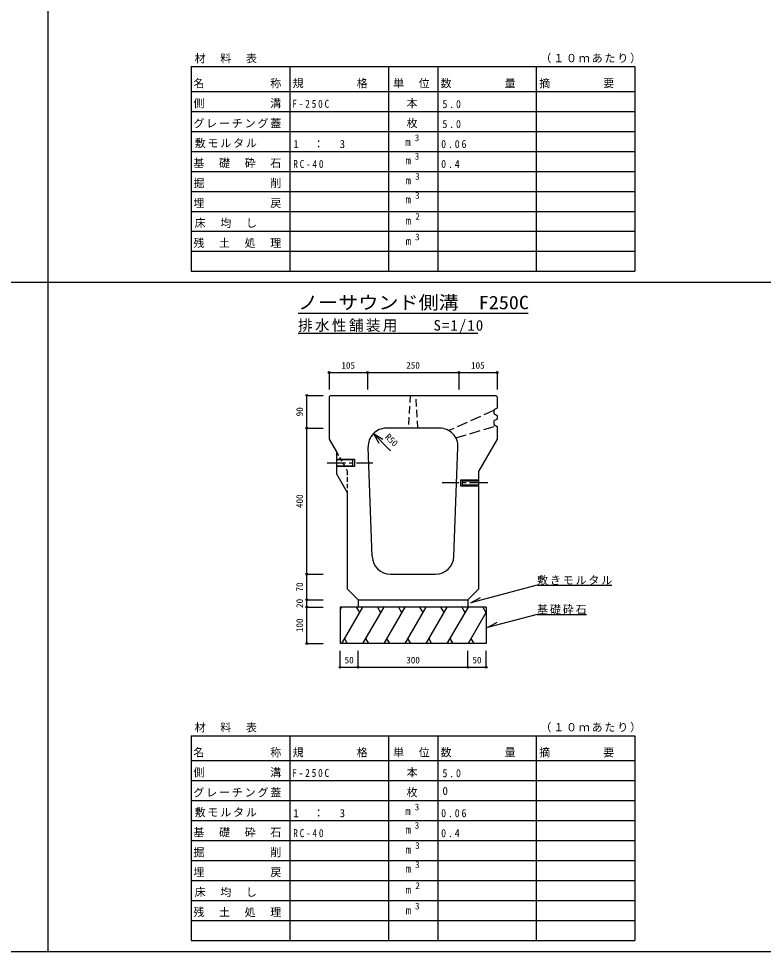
# Model space of a CAD drawing. Units: millimetres at full size, sheet at 1:10. Extents: x -5543 to 2457, y -2748 to 2952.
# Drawn here: x -1623 to 417, y -2748 to -193 of the extents above; entities that cross this region are included whole.
import ezdxf
from ezdxf.enums import TextEntityAlignment as Align

# ---------------------------------------------------------------- set-up
doc = ezdxf.new("R2010")
doc.units = ezdxf.units.MM
doc.header["$LTSCALE"] = 10
doc.header["$PDMODE"] = 32
doc.header["$PDSIZE"] = 5
for name, pattern in [('CHAIN1', [8, 5, -1, 1, -1]), ('DASHED1', [1.8, 1.2, -0.6]), ('DASHED2', [3, 2, -1]), ('DASHED3', [4, 3, -1]), ('DOUBLE_CHAIN2', [12.8, 9, -1, 0.6, -0.6, 0.6, -1])]:
    doc.linetypes.add(name, pattern=pattern)
doc.layers.add('0-0_通り芯', color=7, linetype='Continuous')
doc.styles.add('ＭＳ ゴシック', font='')
doc.styles.get('ＭＳ ゴシック').set_extended_font_data('MS Gothic')

msp = doc.modelspace()

# ---------------------------------------------------------------- linework, layer by layer
at = {"layer": '0-0_通り芯', "color": 2}
for p, q in [((-1542.58, 2951.85), (-1542.58, -2748.15)), ((-5542.58, -2748.15), (2457.42, -2748.15))]:
    msp.add_line(p, q, dxfattribs=at)
at = {"layer": '0-0_通り芯'}
for p, q in [((-1150.08, -323.94), (64.92, -323.94)), ((-1150.08, -323.94), (-1150.08, -447.06)), ((-880.08, -323.94), (-880.08, -447.06)), ((-610.08, -323.94), (-610.08, -447.06)), ((-475.08, -323.94), (-475.08, -447.06)), ((-205.08, -323.94), (-205.08, -447.06)), ((64.92, -323.94), (64.92, -447.06)), ((-1150.08, -392.34), (64.92, -392.34)), ((-1150.08, -447.06), (64.92, -447.06)), ((-1150.08, -447.06), (-1150.08, -884.82)), ((-880.08, -447.06), (-880.08, -884.82)), ((-610.08, -447.06), (-610.08, -884.82)), ((-475.08, -447.06), (-475.08, -884.82)), ((-205.08, -447.06), (-205.08, -884.82)), ((64.92, -447.06), (64.92, -884.82)), ((-1150.08, -501.78), (64.92, -501.78)), ((-1150.08, -556.5), (64.92, -556.5)), ((-1150.08, -611.22), (64.92, -611.22)), ((-1150.08, -665.94), (64.92, -665.94)), ((-1150.08, -720.66), (64.92, -720.66)), ((-1150.08, -775.38), (64.92, -775.38)), ((-1150.08, -830.1), (64.92, -830.1)), ((-1150.08, -884.82), (64.92, -884.82)), ((-1064.58, -884.82), (-155.58, -884.82)), ((-857.58, -999.82), (-227.58, -999.82)), ((-857.58, -1054.82), (-365.08, -1054.82)), ((-202.81, -1745.04), (-384.32, -1793.68)), ((-202.81, -1745.04), (2.19, -1745.04)), ((-692.58, -1784.82), (-692.58, -1804.82)), ((-392.58, -1784.82), (-392.58, -1804.82)), ((-384.32, -1793.68), (-358.34, -1778.68)), ((-742.58, -1804.82), (-742.58, -1904.82)), ((-342.58, -1804.82), (-742.58, -1804.82)), ((-738.53, -1804.82), (-742.58, -1811.83)), ((-680.8, -1804.82), (-738.53, -1904.82)), ((-698.1, -1804.82), (-689.45, -1819.8)), ((-623.06, -1804.82), (-680.8, -1904.82)), ((-640.37, -1804.82), (-631.71, -1819.8)), ((-565.33, -1804.82), (-623.06, -1904.82)), ((-582.63, -1804.82), (-573.98, -1819.8)), ((-507.59, -1804.82), (-565.33, -1904.82)), ((-524.9, -1804.82), (-516.24, -1819.8)), ((-449.86, -1804.82), (-507.59, -1904.82)), ((-467.16, -1804.82), (-458.51, -1819.8)), ((-392.12, -1804.82), (-449.86, -1904.82)), ((-409.43, -1804.82), (-400.77, -1819.8)), ((-351.69, -1804.82), (-343.04, -1819.8)), ((-342.58, -1804.82), (-342.58, -1904.82)), ((-342.58, -1819.01), (-392.12, -1904.82)), ((-202.81, -1824.85), (-67.81, -1824.85)), ((-342.58, -1904.82), (-742.58, -1904.82)), ((-730.61, -1891.1), (-722.69, -1904.82)), ((-672.88, -1891.1), (-664.96, -1904.82)), ((-615.14, -1891.1), (-607.22, -1904.82)), ((-557.41, -1891.1), (-549.49, -1904.82)), ((-499.67, -1891.1), (-491.75, -1904.82)), ((-441.94, -1891.1), (-434.02, -1904.82)), ((-384.2, -1891.1), (-376.28, -1904.82)), ((-1150.08, -2157.27), (64.92, -2157.27)), ((-1150.08, -2157.27), (-1150.08, -2280.39)), ((-880.08, -2157.27), (-880.08, -2280.39)), ((-610.08, -2157.27), (-610.08, -2280.39)), ((-475.08, -2157.27), (-475.08, -2280.39)), ((-205.08, -2157.27), (-205.08, -2280.39)), ((64.92, -2157.27), (64.92, -2280.39)), ((-1150.08, -2225.67), (64.92, -2225.67)), ((-1150.08, -2280.39), (64.92, -2280.39)), ((-1150.08, -2280.39), (-1150.08, -2718.15)), ((-880.08, -2280.39), (-880.08, -2718.15)), ((-610.08, -2280.39), (-610.08, -2718.15)), ((-475.08, -2280.39), (-475.08, -2718.15)), ((-205.08, -2280.39), (-205.08, -2718.15)), ((64.92, -2280.39), (64.92, -2718.15)), ((-1150.08, -2335.11), (64.92, -2335.11)), ((-1150.08, -2389.83), (64.92, -2389.83)), ((-1150.08, -2444.55), (64.92, -2444.55)), ((-1150.08, -2499.27), (64.92, -2499.27)), ((-1150.08, -2553.99), (64.92, -2553.99)), ((-1150.08, -2608.71), (64.92, -2608.71)), ((-1150.08, -2663.43), (64.92, -2663.43)), ((-1150.08, -2718.15), (64.92, -2718.15)), ((-1064.58, -2718.15), (-155.58, -2718.15))]:
    msp.add_line(p, q, dxfattribs=at)
at = {"layer": '0-0_通り芯', "color": 4, "linetype": 'DOUBLE_CHAIN2'}
msp.add_line((-5542.58, -914.82), (2457.42, -914.82), dxfattribs=at)
at = {"layer": '0-0_通り芯', "color": 4}
for p, q in [((-5542.58, -914.82), (2457.42, -914.82)), ((-772.58, -1162.3), (-667.58, -1162.3)), ((-772.58, -1162.3), (-772.58, -1208.81)), ((-667.58, -1162.3), (-667.58, -1208.81)), ((-667.58, -1162.3), (-417.58, -1162.3)), ((-417.58, -1162.3), (-417.58, -1208.81)), ((-417.58, -1162.3), (-312.58, -1162.3)), ((-312.58, -1162.3), (-312.58, -1208.81)), ((-833.58, -1314.82), (-833.58, -1224.82)), ((-833.58, -1224.82), (-788.58, -1224.82)), ((-833.58, -1714.82), (-833.58, -1314.82)), ((-833.58, -1314.82), (-788.58, -1314.82)), ((-651.03, -1329.46), (-625.05, -1344.46)), ((-651.03, -1329.46), (-636.03, -1355.44)), ((-604.02, -1376.47), (-651.03, -1329.46)), ((-833.58, -1784.82), (-833.58, -1714.82)), ((-833.58, -1714.82), (-788.58, -1714.82)), ((-833.58, -1804.82), (-833.58, -1784.82)), ((-833.58, -1784.82), (-788.58, -1784.82)), ((-833.58, -1904.82), (-833.58, -1804.82)), ((-833.58, -1804.82), (-788.58, -1804.82)), ((-833.58, -1904.82), (-788.58, -1904.82)), ((-742.58, -1969.82), (-742.58, -1924.82)), ((-692.58, -1969.82), (-692.58, -1924.82)), ((-392.58, -1969.82), (-392.58, -1924.82)), ((-342.58, -1969.82), (-342.58, -1924.82)), ((-742.58, -1969.82), (-692.58, -1969.82)), ((-692.58, -1969.82), (-392.58, -1969.82)), ((-392.58, -1969.82), (-342.58, -1969.82))]:
    msp.add_line(p, q, dxfattribs=at)
at = {"layer": '0-0_通り芯', "color": 3}
for p, q in [((-772.58, -1228.82), (-768.58, -1224.82)), ((-768.58, -1224.82), (-316.58, -1224.82)), ((-312.58, -1228.82), (-316.58, -1224.82)), ((-772.58, -1228.82), (-772.58, -1344.82)), ((-312.58, -1228.82), (-312.58, -1259.82)), ((-312.58, -1279.82), (-312.58, -1289.82)), ((-469.49, -1314.82), (-615.67, -1314.82)), ((-312.58, -1309.82), (-312.58, -1344.82)), ((-772.58, -1344.82), (-752.58, -1379.46)), ((-312.58, -1344.82), (-362.58, -1431.42)), ((-752.58, -1379.46), (-752.58, -1439.46)), ((-654.39, -1666.69), (-665.64, -1366.69)), ((-430.78, -1666.69), (-419.53, -1366.69)), ((-752.58, -1439.46), (-722.58, -1491.42)), ((-722.58, -1491.42), (-722.58, -1754.82)), ((-604.42, -1714.82), (-480.74, -1714.82)), ((-692.58, -1784.82), (-722.58, -1754.82))]:
    msp.add_line(p, q, dxfattribs=at)
at = {"layer": '0-0_通り芯', "color": 3, "linetype": 'DASHED2'}
for p, q in [((-550.58, -1224.82), (-555.58, -1314.82)), ((-529.58, -1314.82), (-534.58, -1224.82))]:
    msp.add_line(p, q, dxfattribs=at)
at = {"layer": '0-0_通り芯', "color": 3, "linetype": 'DASHED3'}
for p, q in [((-321.58, -1266.41), (-444.78, -1321.42)), ((-425.67, -1340.98), (-314.67, -1308.66))]:
    msp.add_line(p, q, dxfattribs=at)
at = {"layer": '0-0_通り芯', "color": 3, "linetype": 'DASHED1'}
for p, q in [((-752.58, -1379.46), (-722.58, -1431.42)), ((-722.58, -1431.42), (-722.58, -1491.42))]:
    msp.add_line(p, q, dxfattribs=at)
at = {"layer": '0-0_通り芯', "linetype": 'CHAIN1'}
for p, q in [((-777.58, -1409.82), (-652.58, -1409.82)), ((-337.58, -1464.82), (-462.58, -1464.82))]:
    msp.add_line(p, q, dxfattribs=at)
at = {"layer": '0-0_通り芯', "color": 3}
for points in [[(-312.58, -1259.82), (-321.58, -1264.82), (-321.58, -1274.82), (-312.58, -1279.82)], [(-312.58, -1289.82), (-321.58, -1294.82), (-321.58, -1304.82), (-312.58, -1309.82)], [(-692.58, -1784.82), (-392.58, -1784.82), (-362.58, -1754.82), (-362.58, -1431.42)]]:
    msp.add_lwpolyline(points, dxfattribs=at)
at = {"layer": '0-0_通り芯'}
for points in [[(-752.58, -1399.82), (-702.58, -1399.82), (-702.58, -1419.82), (-752.58, -1419.82)], [(-752.58, -1417.82), (-707.58, -1417.82), (-707.58, -1401.82), (-752.58, -1401.82)], [(-362.58, -1456.82), (-412.58, -1456.82), (-412.58, -1472.82), (-362.58, -1472.82)], [(-362.58, -1470.82), (-407.58, -1470.82), (-407.58, -1458.82), (-362.58, -1458.82)], [(-202.81, -1824.85), (-338.69, -1861.26), (-312.71, -1846.26)]]:
    msp.add_lwpolyline(points, dxfattribs=at)
at = {"layer": '0-0_通り芯', "color": 3}
for centre, start, end in [((-615.67, -1364.82), 90, 182.14759), ((-469.49, -1364.82), 357.85241, 90), ((-604.42, -1664.82), 182.14759, 270), ((-480.74, -1664.82), 270, 357.85241)]:
    msp.add_arc(centre, 50, start, end, dxfattribs=at)
at = {"layer": '0-0_通り芯', "color": 4}
for p in [(-772.58, -1162.3), (-667.58, -1162.3), (-417.58, -1162.3), (-312.58, -1162.3), (-833.58, -1224.82), (-833.58, -1314.82), (-833.58, -1714.82), (-833.58, -1784.82), (-833.58, -1804.82), (-833.58, -1904.82), (-742.58, -1969.82), (-692.58, -1969.82), (-392.58, -1969.82), (-342.58, -1969.82)]:
    msp.add_point(p, dxfattribs=at)

# ---------------------------------------------------------------- texts
at = {"layer": '0-0_通り芯', "color": 4, "style": 'ＭＳ ゴシック'}
for s, p in [('3', (-538.06, -533.88)), ('3', (-538.06, -584.49)), ('3', (-536.89, -639.56)), ('3', (-537.16, -691.81)), ('2', (-536.26, -749.34)), ('3', (-537.16, -805.43)), ('105', (-738.83, -1157.3)), ('250', (-561.33, -1157.3)), ('105', (-383.83, -1157.3)), ('50', (-730.08, -1964.82)), ('300', (-561.33, -1964.82)), ('50', (-380.08, -1964.82)), ('3', (-538.06, -2367.21)), ('3', (-538.06, -2417.83)), ('3', (-536.89, -2472.89)), ('3', (-537.16, -2525.15)), ('2', (-536.26, -2582.67)), ('3', (-537.16, -2638.76))]:
    msp.add_text(s, height=18.33, dxfattribs=at).set_placement(p, align=Align.BOTTOM_LEFT)
at = {"layer": '0-0_通り芯', "style": 'ＭＳ ゴシック'}
for s, p in [('m', (-564.16, -548.24)), ('m', (-563.26, -598.86)), ('m', (-563.26, -653.58)), ('m', (-563.26, -705.56)), ('m', (-563.17, -763.7)), ('m', (-562.99, -819.79)), ('0', (-462.08, -2326.17)), ('m', (-564.16, -2381.58)), ('m', (-563.26, -2432.19)), ('m', (-563.26, -2486.91)), ('m', (-563.26, -2538.9)), ('m', (-563.17, -2597.04)), ('m', (-562.99, -2653.12))]:
    msp.add_text(s, height=21.99, dxfattribs=at).set_placement(p, align=Align.BOTTOM_LEFT)
at = {"layer": '0-0_通り芯', "color": 3, "style": 'ＭＳ ゴシック', "width": 1.1}
msp.add_text('ノーサウンド側溝\u3000F250C', height=36.66, dxfattribs=at).set_placement((-857.58, -999.82), align=Align.BOTTOM_LEFT)
at = {"layer": '0-0_通り芯', "color": 4, "style": 'ＭＳ ゴシック'}
for s, rotation, p in [('90', 90, (-838.58, -1282.32)), ('R50', 315, (-625.05, -1344.46)), ('400', 90, (-838.58, -1533.57)), ('70', 90, (-838.58, -1762.32)), ('20', 90, (-838.58, -1807.32)), ('100', 90, (-838.58, -1873.57))]:
    msp.add_text(s, height=18.33, rotation=rotation, dxfattribs=at).set_placement(p, align=Align.BOTTOM_LEFT)
at = {"layer": '0-0_通り芯', "attachment_point": 7, "style": 'ＭＳ ゴシック'}
for s, insert, char_height in [('\\T1.17;材\u3000料\u3000表', (-1140.58, -315), 21.99), ('\\T1.17;（１０ｍあたり）', (-193.83, -315), 21.99), ('\\T1.17;名\u3000\u3000\u3000\u3000\u3000称', (-1144.08, -383.4), 21.99), ('\\T1.17;規\u3000\u3000\u3000\u3000格', (-872.33, -383.4), 21.99), ('\\T1.17;単\u3000位', (-597.08, -383.4), 21.99), ('\\T1.17;数\u3000\u3000\u3000\u3000量', (-467.33, -383.4), 21.99), ('\\T1.17;摘\u3000\u3000\u3000\u3000要', (-197.33, -383.4), 21.99), ('\\T1.17;側\u3000\u3000\u3000\u3000\u3000溝', (-1144.08, -438.12), 21.99), ('\\T1.39;\\W0.85;F-250C', (-873.33, -437.33), 21.99), ('\\T1.17;\u3000本', (-595.33, -438.12), 21.99), ('\\T1.38;\\W0.9;5.0', (-462.08, -438.12), 21.99), ('\\T1.17;グレーチング蓋', (-1144.08, -492.84), 21.99), ('\\T1.17;\u3000枚', (-595.33, -492.84), 21.99), ('\\T1.38;\\W0.9;5.0', (-462.08, -492.84), 21.99), ('\\T1.17;敷モルタル', (-1140.58, -547.56), 21.99), ('\\T1.21;1\u3000：\u30003', (-870.58, -547.56), 21.99), ('\\T1.38;\\W0.9;0.06', (-465.58, -547.56), 21.99), ('\\T1.17;基\u3000礎\u3000砕\u3000石', (-1144.08, -602.28), 21.99), ('\\T1.38;\\W0.85;RC-40', (-870.58, -602.28), 21.99), ('\\T1.38;\\W0.9;0.4', (-465.58, -602.28), 21.99), ('\\T1.17;掘\u3000\u3000\u3000\u3000\u3000削', (-1144.08, -657), 21.99), ('\\T1.17;埋\u3000\u3000\u3000\u3000\u3000戻', (-1144.08, -711.72), 21.99), ('\\T1.17;床\u3000均\u3000し', (-1140.58, -766.44), 21.99), ('\\T1.17;残\u3000土\u3000処\u3000理', (-1144.08, -821.16), 21.99), ('\\T1.16;排水性舗装用\u3000\u3000S=1/10', (-857.58, -1054.82), 29.33), ('\\T1.17;敷きモルタル', (-202.81, -1745.04), 21.99), ('\\T1.17;基礎砕石', (-202.81, -1824.85), 21.99), ('\\T1.17;材\u3000料\u3000表', (-1140.58, -2148.33), 21.99), ('\\T1.17;（１０ｍあたり）', (-193.83, -2148.33), 21.99), ('\\T1.17;名\u3000\u3000\u3000\u3000\u3000称', (-1144.08, -2216.73), 21.99), ('\\T1.17;規\u3000\u3000\u3000\u3000格', (-872.33, -2216.73), 21.99), ('\\T1.17;単\u3000位', (-597.08, -2216.73), 21.99), ('\\T1.17;数\u3000\u3000\u3000\u3000量', (-467.33, -2216.73), 21.99), ('\\T1.17;摘\u3000\u3000\u3000\u3000要', (-197.33, -2216.73), 21.99), ('\\T1.17;側\u3000\u3000\u3000\u3000\u3000溝', (-1144.08, -2271.45), 21.99), ('\\T1.39;\\W0.85;F-250C', (-873.33, -2270.66), 21.99), ('\\T1.17;\u3000本', (-595.33, -2271.45), 21.99), ('\\T1.38;\\W0.9;5.0', (-462.08, -2271.45), 21.99), ('\\T1.17;グレーチング蓋', (-1144.08, -2326.17), 21.99), ('\\T1.17;\u3000枚', (-595.33, -2326.17), 21.99), ('\\T1.17;敷モルタル', (-1140.58, -2380.89), 21.99), ('\\T1.21;1\u3000：\u30003', (-870.58, -2380.89), 21.99), ('\\T1.38;\\W0.9;0.06', (-465.58, -2380.89), 21.99), ('\\T1.17;基\u3000礎\u3000砕\u3000石', (-1144.08, -2435.61), 21.99), ('\\T1.38;\\W0.85;RC-40', (-870.58, -2435.61), 21.99), ('\\T1.38;\\W0.9;0.4', (-465.58, -2435.61), 21.99), ('\\T1.17;掘\u3000\u3000\u3000\u3000\u3000削', (-1144.08, -2490.33), 21.99), ('\\T1.17;埋\u3000\u3000\u3000\u3000\u3000戻', (-1144.08, -2545.05), 21.99), ('\\T1.17;床\u3000均\u3000し', (-1140.58, -2599.77), 21.99), ('\\T1.17;残\u3000土\u3000処\u3000理', (-1144.08, -2654.49), 21.99)]:
    msp.add_mtext(s, dxfattribs=dict(at, insert=insert, char_height=char_height))

doc.saveas('drawing.dxf')
